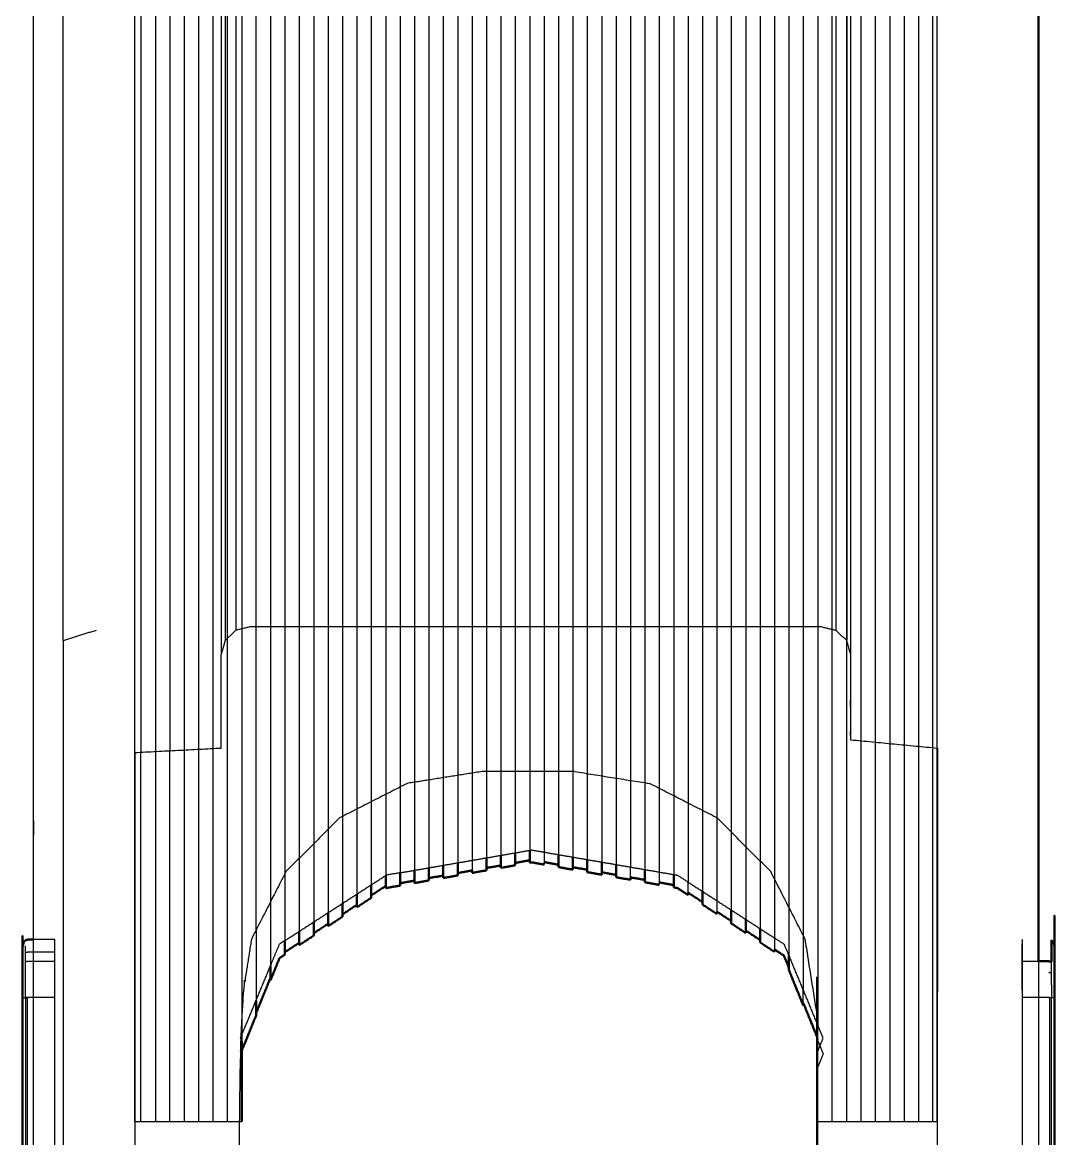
# Model space of a CAD drawing. Header units: centimetres. Extents: x 0 to 39.7, y 0 to 97.2.
# Drawn here: x 0 to 17.21, y 10.23 to 28.84 of the extents above; entities that cross this region are included whole.
import ezdxf

# ---------------------------------------------------------------- set-up
doc = ezdxf.new("R2010")
doc.units = ezdxf.units.CM
doc.layers.add('Make2D$Oculto$Curvas', color=7, linetype='Continuous', true_color=0x8c8c8c)
doc.layers.add('Make2D$Visible$Curvas', color=7, linetype='Continuous')
doc.layers.add('Make2D$Visible$CurvasDeSiluetaDeEscena', color=7, linetype='Continuous', lineweight=50)

msp = doc.modelspace()

# ---------------------------------------------------------------- linework, layer by layer
at = {"layer": 'Make2D$Oculto$Curvas', "color": 7, "lineweight": -3}
for points in [[(7.733768224716187, 74.10274214466634), (7.733767528175721, 18.76591768187571)], [(7.973814010620117, 74.14867646416249), (7.973811222358075, 18.76604929518692)], [(8.213858306407928, 74.19461972435536), (8.213855516045959, 18.76618032020187)], [(8.45390185713768, 74.24055404385152), (8.453899762774993, 18.76587383574828)], [(8.693946152925491, 74.234256813131), (8.69394396847015, 16.3503348780204)], [(8.933990448713303, 74.18832249363484), (8.933988265830322, 16.35033487802042)], [(9.174034744501114, 74.14238519390645), (9.17403256319073, 16.35033487802043)], [(9.414079785346985, 74.09644491394582), (9.41407760432625, 16.31634054190204)], [(6.773591041564941, 73.91898698528829), (6.773588861717071, 16.2098804950883)], [(7.013635337352753, 73.96492726524892), (7.013633157349588, 16.24743961341442)], [(7.253679633140564, 74.01086456497731), (7.253677453002817, 16.28554648130958)], [(7.493723928928375, 74.0568018647057), (7.493721840885676, 18.76587383574828)], [(9.654124081134796, 74.05050761421742), (9.65412190024326, 16.27809470478995)], [(9.894168376922607, 74.00456733425679), (9.89416619616907, 16.24007560738632)], [(10.13421341776848, 73.9586300345284), (10.13421051028082, 16.20205639819013)], [(10.37425696849823, 73.91268975456777), (10.3742547880203, 16.16403708591433)], [(6.053458154201508, 73.78117210587087), (6.053456768577874, 18.76610254197856)], [(6.293503195047379, 73.82711536606374), (6.293500421548908, 18.76623419572663)], [(6.53354749083519, 73.87304968555989), (6.533544715209892, 18.76587383574828)], [(10.61430126428604, 73.86675245483937), (10.6142990817473, 16.06779252094552)], [(10.85434556007385, 73.82081813534322), (10.85434348099796, 18.76587383574828)], [(11.09438985586166, 73.77487487515035), (11.09438847283804, 18.76587383574829)], [(5.573369562625885, 73.55011768063132), (5.573366806701561, 18.76602402918484)], [(5.813413858413696, 73.68955678661887), (5.813412476574859, 18.76587383574828)], [(11.33443489670753, 73.6704415770394), (11.334432712389, 15.70086452419334)], [(11.57447993755341, 73.53100247105185), (11.5744771868549, 18.76599263966263)], [(5.333325266838074, 73.41067857464378), (5.333322518649131, 18.76589299863979)], [(11.81452423334122, 73.39156932552879), (11.81452149036873, 18.76594146659806)], [(5.093280971050262, 73.27124542912071), (5.093278230597932, 18.76587383574828)], [(12.05456778407097, 73.25213021954124), (12.05456573263224, 18.76587383574828)], [(4.61319237947464, 72.99236125668114), (4.613189654485539, 18.76587383574829)], [(4.853236675262451, 73.13180036266868), (4.853233942543929, 18.76587383574829)], [(12.29461207985878, 73.1126911135537), (12.29461003421018, 18.76587383574829)], [(12.53465674817562, 72.97325200756615), (12.53465418363918, 14.55886822964145)], [(4.373146593570709, 72.85292215069359), (4.373145131555992, 14.65020984479574)], [(12.77470141649246, 72.8338129015786), (12.77469921175633, 14.08775436742335)], [(4.133103787899017, 72.71348304470604), (4.133100861019685, 14.17900473877543)], [(13.0147460848093, 72.69437379559105), (13.01474388386592, 13.61663978435046)], [(3.653013706207275, 72.43460483273094), (3.653012230352805, 12.53305454859788)], [(3.893057967733077, 13.70789260112558), (3.893056511878967, 72.57404326021702)], [(13.25479038059711, 72.5549346896035), (13.25478814542294, 12.11891240795756)], [(13.49483315933915, 18.72019196878461), (13.49483542144299, 72.41548962315147)], [(3.412969410419464, 72.29167885502403), (3.412967920303345, 10.51673955639508)], [(13.73487934470177, 72.25416965206688), (13.73487739998292, 18.53936524964876)], [(3.172925114631653, 72.01801306923454), (3.172922435693744, 16.73437076948037)], [(13.97492438554764, 71.98050386627739), (13.97492204711078, 16.86336811491226)], [(14.21496868133545, 71.70684106072014), (14.21496634312048, 16.84031692275236)], [(14.45501334965229, 71.43317527493066), (14.45501067767238, 16.8174676114781)], [(2.452792227268219, 71.19701869209834), (2.452790888924526, 16.6971929251353)], [(14.6950576454401, 71.15951246937342), (14.69505564164139, 16.79421447058803)], [(2.212747931480408, 70.92335886677333), (2.212745255544948, 16.68456079823731)], [(14.93509858846664, 70.88584898531471), (14.93510082364082, 10.51673887789362)], [(1.972703635692596, 70.64969606121608), (1.972700960537541, 16.67236487254642)], [(15.17514586448669, 10.51673887789362), (15.17514288425446, 70.61218468964134)], [(2.692835849320107, 57.69093207947819), (2.692833845605874, 16.70946578385815)], [(2.932880476663262, 57.68443973999892), (2.932879328727722, 10.51673955639508)], [(0.6754547357559204, 18.52780588126515), (0.6754547357559204, 57.10043318724914)], [(1.872415840625763, 10.51673955639508), (1.872415840625763, 54.1286251636371)], [(15.24253338575363, 54.1286251636371), (15.24253338575363, 16.74164077942945)], [(1.22462660074234, 18.70399715143746), (0.6754547357559204, 18.52780588126515)], [(0.6754547357559204, 18.52780588126515), (0.6754547357559204, 1.066029147866942)], [(6.77298835933939, 16.20932507956245), (6.412822753190994, 16.15228056436074)], [(7.663290947675705, 16.35033487802041), (6.773678308292595, 16.20943435652527)], [(9.198015183210373, 16.35033487802041), (7.663290947675705, 16.35033487802041)], [(9.198015183210373, 16.35033487802041), (10.44848337769508, 16.15228056436074)], [(6.412822753190994, 16.15228056436074), (5.284759402275085, 15.57750105386271)], [(11.57654672861099, 15.57750105386271), (10.44848337769508, 16.15228056436074)], [(5.284759402275085, 15.57750105386271), (4.389524459838867, 14.68226313119426)], [(12.47178316116333, 14.68226313119426), (11.57654672861099, 15.57750105386271)], [(4.389524459838867, 14.68226313119426), (3.81474643945694, 13.55419754510419)], [(13.04656080901623, 13.55419754510419), (12.47178316116333, 14.68226313119426)], [(16.66357517242432, 13.54898249524274), (16.66357517242432, 13.52477112353863), (16.66357517242432, 13.45336479234565), (16.66357517242432, 13.33832785775693), (16.66357517242432, 13.18544196881633), (16.66357517242432, 13.0023722815951), (16.66357517242432, 12.79829194998221), (16.66357517242432, 12.58344105136745), (16.66357517242432, 3.06884101283913), (16.66357517242432, 2.853990106339161)], [(3.893057967733077, 13.70789260112558), (3.89305799678597, 12.53316503164886)], [(0.5369141697883606, 13.54895269292035), (0.1798821765595076, 13.54895269292035)], [(0.5369141697883606, 13.18541812695648), (0.5369141697883606, 13.33830401589902), (0.5369141697883606, 13.45334095048774), (0.5369141697883606, 13.52474728168072), (0.5369141697883606, 13.54895269292035)], [(13.24461549520493, 12.30373382096785), (13.04656080901623, 13.55419754510419)], [(0.5369141697883606, 13.33830401589902), (0.1796759480754062, 13.33830401589902)], [(0.179658830165863, 2.46680997327276), (0.179658830165863, 13.18483912342916)], [(0.1800905952126683, 13.18541812695648), (0.5369141697883606, 13.18541812695648)], [(0.5369141697883606, 13.00234843973525), (0.5369141697883606, 13.18541812695648)], [(16.66357517242432, 13.18544196881633), (16.93531997340583, 13.18544196881633)], [(16.93529188632965, 13.18549709280709), (16.93529188632965, 2.466840026754092)], [(0.5369141697883606, 12.79826214765983), (0.5369141697883606, 13.00234843973525)], [(0.5369141697883606, 12.58341720950954), (0.5369141697883606, 12.79826214765983)], [(4.470348358154297e-06, 12.5753586381969), (0.08184611797332764, 12.5753586381969)], [(0.09502023458480835, 12.58341688971445), (0.04751086235046387, 12.58269567559467)], [(0.08184313774108887, 3.076869735151362), (0.08184611797332764, 12.5753586381969)], [(0.5369141697883606, 12.58341688971445), (0.09502023458480835, 12.58341688971445)], [(17.10546836256981, 12.58344073157236), (16.66357517242432, 12.58344073157236)], [(17.10546836256981, 12.58344073157236), (17.15297698974609, 12.58271951745258)], [(17.11864247918129, 12.57538844052123), (17.11864247918129, 3.076893577011219)], [(17.20048487186432, 12.57538844052123), (17.11864247918129, 12.57538844052123)], [(13.24464813145981, 11.92601671577572), (13.25478926301003, 11.90113423884025)], [(3.632299602031708, 11.68274282038322), (3.653013706207275, 11.73356174051872)], [(13.25478926301003, 11.86100835911601), (13.34379613399506, 11.64262290112347)], [(3.653013706207275, 11.63191793978325), (3.632299602031708, 11.68274282038322)], [(13.34379613399506, 11.64262290112347), (13.25478926301003, 11.42423148266644)]]:
    msp.add_open_spline(points, degree=1, dxfattribs=at)
for points, knots in [([(0.5369096994400024, 2.103275412494476), (0.5369096994400024, 2.127486854205898), (0.5369096994400024, 2.198893251894752), (0.5369096994400024, 2.31392428567456), (0.5369096994400024, 2.466810224429764), (0.5369096994400024, 2.649885909599277), (0.5369096994400024, 2.853960304016773), (0.5369096994400024, 3.06881717098122), (0.536914169788286, 12.58341704961199)], [22, 22, 23, 24, 25, 26, 27, 28, 29, 29.99999998319451, 29.99999998319451]), ([(13.25478926301003, 11.86100835911601), (13.25478926301003, 11.90113423884025), (13.25478925501686, 12.11803707476604)], [-1, -1, 0, 0.003576079928054006, 0.003576079928054006])]:
    msp.add_open_spline(points, degree=1, knots=knots, dxfattribs=at)
at = {"layer": 'Make2D$Visible$Curvas', "color": 7, "lineweight": -3}
for points, knots in [([(0.179658830165863, 13.18541812695648), (0.179658830165863, 17.39189670933768), (0.179658830165863, 57.48425768269531), (0.179658830165863, 68.51855562581041)], [0.726012347454593, 0.726012347454593, 1, 2, 3, 3]), ([(8.693945401562388, 15.00640665321128), (8.693945407867432, 14.83886240542041), (8.693945407867432, 14.79874248616065)], [-0.002820828977996462, -0.002820828977996462, 0, 1, 1]), ([(10.61430051271479, 14.67356636504062), (10.61430051922798, 14.50057624399769), (10.61430051922798, 14.46045632473793)], [-0.002913950907090079, -0.002913950907090079, 0, 1, 1]), ([(11.57447844063048, 14.19571104816073), (11.57447844743729, 14.01446460306752), (11.57447844743729, 13.97435064427223)], [-0.003045311729296896, -0.003045311729296896, 0, 1, 1]), ([(12.5346559946928, 13.57572263804938), (12.53465600311756, 13.38320373118032), (12.53465600311756, 13.34308381192056)], [-0.003230722488563617, -0.003230722488563617, 0, 1, 1])]:
    msp.add_open_spline(points, degree=1, knots=knots, dxfattribs=at)
at = {"layer": 'Make2D$Visible$Curvas', "color": 7}
for points, knots in [([(16.93529188632965, 68.51855562581041), (16.93529188632965, 57.48425768269531), (16.93529188632965, 17.39189670933768), (16.93529188632965, 13.1854970928071)], [0, 0, 1, 2, 2.273982509129693, 2.273982509129693]), ([(7.733768218351151, 14.91129418192307), (7.733768224716187, 14.74225519716846), (7.733768224716187, 14.7021352779087)], [-0.002847668749915877, -0.002847668749915877, 0, 1, 1]), ([(7.973812520503998, 14.74442477337684), (7.973812520503998, 14.7845446926366), (7.973812514160111, 14.95303237821874)], [0, 0, 1, 1.002838206884863, 1.002838206884863]), ([(8.213856809977674, 14.99454199145475), (8.213856816291809, 14.82683418810474), (8.213856816291809, 14.78671426884498)], [-0.002824896037296021, -0.002824896037296021, 0, 1, 1]), ([(8.45390111207962, 14.82899780384864), (8.45390111207962, 14.8691177231084), (8.453901105790347, 15.03617549614311)], [0, 0, 1, 1.002813773512929, 1.002813773512929]), ([(8.933989703655243, 14.75645299069252), (8.933989703655243, 14.79657887041675), (8.933989697323014, 14.96483515144337)], [0, 0, 1, 1.002832991131162, 1.002832991131162]), ([(9.174033993065835, 14.92373067984861), (9.174033999443054, 14.75428937494862), (9.174033999443054, 14.71417541615333)], [-0.002853119038407605, -0.002853119038407605, 0, 1, 1]), ([(6.773590290025333, 14.74520600356326), (6.773590296506882, 14.57311509668934), (6.773590296506882, 14.5329892169651)], [2.997100204220363, 2.997100204220363, 3, 4, 4]), ([(7.013634592294693, 14.57527871243324), (7.013634592294693, 14.615398631693), (7.013634585831245, 14.78701954746114)], [0, 0, 1, 1.002891698075478, 1.002891698075478]), ([(7.253678883798185, 14.82833196764757), (7.253678888082504, 14.65768216669666), (7.253678888082504, 14.6175622474369)], [2.997124841566934, 2.997124841566934, 3, 4, 4]), ([(9.414078295230865, 14.67188592068519), (9.414078295230865, 14.71200583994495), (9.414078290973382, 14.88167599219283)], [0, 0, 1, 1.002857148384866, 1.002857148384866]), ([(9.654123329646529, 14.84055048753611), (9.654123336076736, 14.66972230494129), (9.654123336076736, 14.66959705215364)], [-0.002876825957370185, -0.002876825957370185, 0, 0.003121960112646572, 0.003121960112646572]), ([(9.894167631864548, 14.58731289021339), (9.894167631864548, 14.62743280947315), (9.894167625422307, 14.79857013620425)], [0, 0, 1, 1.002882209289087, 1.002882209289087]), ([(10.37425622344017, 14.50273985974159), (10.37425622344017, 14.54285977900135), (10.37425621695425, 14.71513636656688)], [0, 0, 1, 1.002901753122845, 1.002901753122845]), ([(16.93542671511509, 2.103293293887909), (17.10546836256981, 2.103293293887909), (17.15297698974609, 2.116078490073761), (17.18775555491447, 2.150863760446164), (17.20048487186432, 2.198315017716808), (17.20048487186432, 2.220732357025753), (17.20048487186432, 2.285069640552273), (17.20048487186432, 2.388716184225949), (17.20048487186432, 2.526444659350162), (17.20048487186432, 2.691400530651244), (17.20048487186432, 2.875268949336238), (17.20048487186432, 3.074181573531938), (17.20048487186432, 12.57809449925203), (17.20048487186432, 12.77701307660966), (17.20048487186432, 12.96088147433092), (17.20048487186432, 13.12583731186162), (17.20048487186432, 13.26357170256687), (17.20048487186432, 13.36721819249304), (17.20048487186432, 13.43154945564316), (17.20048487186432, 13.45397269059874), (17.18775555491447, 13.50142394873947), (17.15297698974609, 13.53619729881995)], [0.6151974023434571, 0.6151974023434571, 1, 2, 3, 4, 5, 6, 7, 8, 9, 10, 11, 12, 13, 14, 15, 16, 17, 18, 19, 20, 21, 21]), ([(6.053458154201508, 14.40289611927833), (6.053458154201508, 14.44302199900257), (6.053458145430598, 14.61765588946774)], [0, 0, 1, 1.002943028930755, 1.002943028930755]), ([(6.293501698403267, 14.66184477870118), (6.293501704931259, 14.48854206621754), (6.293501704931259, 14.4484161864933)], [2.997079425661457, 2.997079425661457, 3, 4, 4]), ([(6.53354600071907, 14.49070568196144), (6.53354600071907, 14.5308256012212), (6.533545994195376, 14.70402486689997)], [0, 0, 1, 1.00291865143802, 1.00291865143802]), ([(10.85434481501579, 14.41816682926979), (10.85434481501579, 14.45828674852955), (10.85434480846176, 14.63235116581185)], [0, 0, 1, 1.002932227032867, 1.002932227032867]), ([(0.1798821765595076, 13.54895269292035), (0.09502023458480835, 13.54895269292035), (0.04751235246658325, 13.53617345696204), (0.01273304224014282, 13.50139414641708), (4.470348358154297e-06, 13.45394288827635), (4.470348358154297e-06, 13.43152561378525), (4.470348358154297e-06, 13.36718839017065), (4.470348358154297e-06, 13.26354190024448), (4.470348358154297e-06, 13.12580750953924), (4.470348358154297e-06, 12.96085763247107), (4.470348358154297e-06, 12.77698923474981), (4.470348358154297e-06, 12.57807065739412), (0, 3.074157731674028), (0, 2.875239147011911), (0, 2.691370728326916), (0, 2.526420817492252), (0, 2.388686381903561), (0, 2.285045798694362), (0, 2.220708515167843), (0, 2.198291175858898), (0.01272857189178467, 2.150839918588254), (0.0475078821182251, 2.116054648215851)], [0.8079585728290016, 0.8079585728290016, 1, 2, 3, 4, 5, 6, 7, 8, 9, 10, 11, 12, 13, 14, 15, 16, 17, 18, 19, 20, 21, 21]), ([(5.813412363870805, 14.46167666759021), (5.813412368297577, 14.2852008205663), (5.813412368297577, 14.24508686177101)], [2.99702924396419, 2.99702924396419, 3, 4, 4]), ([(11.33443340659142, 14.13216586224404), (11.33443340659142, 14.1722857815038), (11.33443339987359, 14.35110774668597)], [0, 0, 1, 1.003005504068424, 1.003005504068424]), ([(5.333323767577163, 14.15196438798374), (5.333323776721954, 13.9695703846227), (5.333323776721954, 13.92945642582741)], [-0.003068482741013678, -0.003068482741013678, 0, 1, 1]), ([(5.573369562625885, 14.08726568333473), (5.573369562625885, 14.12739156305897), (5.573369553625593, 14.30684799753127)], [0, 0, 1, 1.003019996847109, 1.003019996847109]), ([(5.093279480934143, 13.77163524739113), (5.093279480934143, 13.8117551666509), (5.093279471652119, 13.99694352105267)], [0, 0, 1, 1.003114530305315, 1.003114530305315]), ([(11.81452348828316, 13.81652946583596), (11.81452348828316, 13.8566553455602), (11.81452347904646, 14.0411732156666)], [0, 0, 1, 1.003099321749217, 1.003099321749217]), ([(4.853235175731978, 13.84182651403112), (4.853235185146332, 13.6539399486791), (4.853235185146332, 13.61381406895486)], [-0.00315893285648805, -0.00315893285648805, 0, 1, 1]), ([(12.05456777468456, 13.88640059252511), (12.05456778407097, 13.69883416712392), (12.05456778407097, 13.698622795303)], [-0.003149555460377207, -0.003149555460377207, 0, 0.005268500655668707, 0.005268500655668707]), ([(4.613190889358521, 13.45599885098306), (4.613190889358521, 13.49611877024282), (4.613190879830753, 13.6863275651247)], [0, 0, 1, 1.003196988399635, 1.003196988399635]), ([(12.29461207985878, 13.50089902989236), (12.29461207985878, 13.54101894915212), (12.29461207038587, 13.73037236325757)], [0, 0, 1, 1.003178581520082, 1.003178581520082]), ([(4.373146583883634, 13.53174649280795), (4.373146593570709, 13.33829759180654), (4.373146593570709, 13.29817767254678)], [-0.003250443141339765, -0.003250443141339765, 0, 1, 1]), ([(12.77470029890537, 13.03896899334757), (12.77470029890537, 13.07908891260733), (12.77470029030017, 13.27627461634613)], [0, 0, 1, 1.003299918279502, 1.003299918279502]), ([(4.133102297782898, 12.87139649502603), (4.133102297782898, 12.91151641428579), (4.133102287807125, 13.11169237623473)], [0, 0, 1, 1.003347314068402, 1.003347314068402]), ([(3.893057996788968, 12.53304379147643), (3.893058001995087, 12.32253907740225), (3.893058001995087, 12.2824191581425)], [2.996506233048797, 2.996506233048797, 3, 4, 4])]:
    msp.add_open_spline(points, degree=1, knots=knots, dxfattribs=at)
at = {"layer": 'Make2D$Visible$Curvas', "color": 7, "lineweight": -3}
for points in [[(13.80407959222794, 57.60215003784977), (13.80407959222794, 56.85830667177648), (13.80407959222794, 18.30663784901163), (13.80407959222794, 16.87977392968075)], [(3.310869634151459, 56.85830518166036), (3.310869634151459, 18.30663784901163)], [(3.376768529415131, 56.73859972351065), (3.376768529415131, 18.53625882261317)], [(3.556807339191437, 56.65096751397828), (3.556807339191437, 18.70435587114125)], [(13.55814263224602, 56.65096751397828), (13.55814263224602, 18.70435587114125)], [(13.73818106949329, 56.73859972351065), (13.73818106949329, 18.53625882261317)], [(3.556807339191437, 18.70435587114125), (3.376768529415131, 18.53625882261317)], [(3.802743554115295, 18.76587383574828), (3.556807339191437, 18.70435587114125)], [(3.802743554115295, 18.76587383574828), (13.31220641732216, 18.76587383574828)], [(4.613189654485539, 18.76587383574829), (4.613189399242401, 13.68660993298196)], [(4.853233942543929, 18.76587383574829), (4.853233695030212, 13.84172506054543)], [(5.093278230597932, 18.76587383574828), (5.093277990818024, 13.99684614857338)], [(5.333322518649131, 18.76589299863979), (5.333322286605835, 14.15196127613686)], [(5.573366806701561, 18.76602402918484), (5.573366582393646, 14.30708236416481)], [(5.813412476574859, 18.76587383574828), (5.813412403134762, 15.84686439485835)], [(6.053456768577874, 18.76610254197856), (6.053456664085388, 14.61731261929176)], [(6.293500421548908, 18.76623419572663), (6.29350021481514, 14.66205186566016)], [(6.533544715209892, 18.76587383574828), (6.533544510602951, 14.70361418446204)], [(7.493721840885676, 18.76587383574828), (7.493721693754196, 14.86986345966956)], [(7.733767528175721, 18.76591768187571), (7.733767479658127, 14.91142577847144)], [(7.973811222358075, 18.76604929518692), (7.973811030387878, 14.95298809727332)], [(8.213855516030529, 18.76587383574828), (8.21385532617569, 14.9945504160752)], [(8.453899762774993, 18.76587383574828), (8.453899621963501, 15.03611273487708)], [(10.85434348099796, 18.76587383574828), (10.85434332489967, 14.63231510838172)], [(11.09438847283804, 18.76587383574829), (11.09438839885336, 15.82317407261262)], [(11.5744771868549, 18.76599263966263), (11.57447695732117, 14.19609255512855)], [(11.81452149036873, 18.76594146659806), (11.81452125310898, 14.0409714671006)], [(12.05456573263224, 18.76587383574828), (12.05456554889679, 13.88585633953713)], [(12.29461003421018, 18.7658738357483), (12.29460988716941, 14.85943670009213)], [(13.31220641732216, 18.76587383574828), (13.55814263224602, 18.70435587114125)], [(13.49483281373978, 10.51673955639508), (13.49483315933915, 18.72019196878461)], [(13.73818106949329, 18.53625882261317), (13.55814263224602, 18.70435587114125)], [(3.376768529415131, 18.53625882261317), (3.310869634151459, 18.30663784901163)], [(13.73487739998292, 18.53936524964876), (13.73487710952759, 10.51673955639508)], [(13.80407959222794, 18.30663784901163), (13.73818106949329, 18.53625882261317)], [(3.310869634151459, 16.74152689246507), (3.310869634151459, 18.30657260608525)], [(13.80407959222794, 16.87977392968075), (15.25141596794128, 16.74078779474167)], [(13.97492204711078, 16.86336811491226), (13.97492177784443, 10.51673955639508)], [(14.21496634312048, 16.84031692275236), (14.21496607363224, 10.51673955639508)], [(14.45501067767238, 16.8174676114781), (14.45501036942005, 10.51673955639508)], [(14.69505564164139, 16.79421447058803), (14.69505541026592, 10.51673955639508)], [(1.869809627532959, 16.66677073394225), (3.310869634151459, 16.74152689246507)], [(1.869809627532959, 16.66677073394225), (1.872093975543976, 2.063996338900033)], [(1.972700655460358, 10.51673955639508), (1.972700960537542, 16.67236487254642)], [(2.212745255544948, 16.68456079823731), (2.212744951248169, 10.51673955639508)], [(2.4527907371521, 10.51673955639508), (2.452790888924526, 16.6971929251353)], [(2.692833845605874, 16.70946578385815), (2.692833542823792, 10.51673955639508)], [(3.172922435693744, 16.73437076948037), (3.172922134399414, 10.51673955639508)], [(15.24253338575363, 16.74164077942945), (15.24253338575363, 10.51673955639508)], [(15.25141596794128, 16.74078779474167), (15.24362862110138, 2.063918854444694)], [(6.773588861717071, 16.2098804950883), (6.773588806390762, 14.74517650326392)], [(7.013633157349588, 16.24743961341442), (7.013633102178574, 14.7867388220658)], [(7.253677453002817, 16.28554648130958), (7.253677397966385, 14.82830114086768)], [(8.69394396847015, 16.3503348780204), (8.693943917751312, 15.00638193806311)], [(8.933988265830322, 16.35033487802042), (8.933988213539124, 14.96481961926123)], [(9.17403256319073, 16.35033487802043), (9.174032509326935, 14.92325730045935)], [(9.41407760432625, 16.31634054190204), (9.414077550172806, 14.88169498165747)], [(9.65412190024326, 16.27809470478995), (9.654121845960617, 14.84013266285559)], [(9.89416619616907, 16.24007560738632), (9.894166141748428, 14.79856438358924)], [(10.13421051028082, 16.20205639819013), (10.13421043753624, 14.75700206478736)], [(10.3742547880203, 16.16403708591433), (10.37425473332405, 14.71543974598548)], [(10.6142990817473, 16.06779252094552), (10.61429902911186, 14.6738774271836)], [(5.813412403134762, 15.84686439485835), (5.813412368297577, 14.46219749172828)], [(11.09438839885336, 15.82317407261262), (11.09438836574554, 14.50632877071998)], [(11.334432712389, 15.70086452419334), (11.33443266153336, 14.35120768269203)], [(7.493721693754196, 14.86986345966956), (7.733767479658127, 14.91142577847144)], [(7.733767479658127, 14.91142577847144), (7.973811030387878, 14.95298809727332)], [(7.973811030387878, 14.95298809727332), (8.21385532617569, 14.9945504160752)], [(8.21385532617569, 14.9945504160752), (8.453899621963501, 15.03611273487708)], [(8.453899621963501, 15.03611273487708), (8.488048613071442, 15.0420255156388)], [(8.488048613071442, 15.0420255156388), (8.693943917751312, 15.00638193806311)], [(8.693943917751312, 15.00638193806311), (8.933988213539124, 14.96481961926123)], [(8.933988213539124, 14.96481961926123), (9.174032509326935, 14.92325730045935)], [(9.174032509326935, 14.92325730045935), (9.414077550172806, 14.88169498165747)], [(6.533544510602951, 14.70361418446204), (6.773588806390762, 14.74517650326392)], [(6.773588806390762, 14.74517650326392), (7.013633102178574, 14.7867388220658)], [(7.013633102178574, 14.7867388220658), (7.253677397966385, 14.82830114086768)], [(7.253677397966385, 14.82830114086768), (7.493721693754196, 14.86986345966956)], [(7.493723922542578, 14.86954563031672), (7.493723928928375, 14.69996570170033)], [(9.414077550172806, 14.88169498165747), (9.654121845960617, 14.84013266285559)], [(9.654121845960617, 14.84013266285559), (9.894166141748428, 14.79856438358924)], [(9.894166141748428, 14.79856438358924), (10.13421043753624, 14.75700206478736)], [(10.13421043753624, 14.75700206478736), (10.37425473332405, 14.71543974598548)], [(10.13421192765236, 14.58514927446949), (10.13421192118286, 14.75700013467791)], [(10.37425473332405, 14.71543974598548), (10.61429902911186, 14.6738774271836)], [(12.29460988716941, 14.85943670009213), (12.29460984469983, 13.73114579245524)], [(4.373145131555992, 14.65020984479574), (4.37314510345459, 13.53149480541848)], [(5.813412368297577, 14.46219749172828), (6.053456664085388, 14.61731261929176)], [(6.053456664085388, 14.61731261929176), (6.060174107551575, 14.6216518374314)], [(6.29350021481514, 14.66205186566016), (6.060174107551575, 14.6216518374314)], [(6.29350021481514, 14.66205186566016), (6.533544510602951, 14.70361418446204)], [(10.61429902911186, 14.6738774271836), (10.85434332489967, 14.63231510838172)], [(10.85434332489967, 14.63231510838172), (10.91592162847519, 14.6216518374314)], [(10.91592162847519, 14.6216518374314), (11.09438836574554, 14.50632877071998)], [(12.53465418363918, 14.55886822964145), (12.53465414047241, 13.57562608441017)], [(5.573366582393646, 14.30708236416481), (5.813412368297577, 14.46219749172828)], [(11.09438836574554, 14.50632877071998), (11.33443266153336, 14.35120768269203)], [(11.0943891108036, 14.3301009994756), (11.09438910417452, 14.50640249391866)], [(11.33443266153336, 14.35120768269203), (11.57447695732117, 14.19609255512855)], [(4.133100861019685, 14.17900473877543), (4.133100807666779, 13.11200327595376)], [(5.093277990818024, 13.99684614857338), (5.333322286605835, 14.15196127613686)], [(5.333322286605835, 14.15196127613686), (5.573366582393646, 14.30708236416481)], [(11.57447695732117, 14.19609255512855), (11.81452125310898, 14.0409714671006)], [(4.853233695030212, 13.84172506054543), (5.093277990818024, 13.99684614857338)], [(11.81452125310898, 14.0409714671006), (12.05456554889679, 13.88585633953713)], [(12.77469921175633, 14.08775436742335), (12.77469918134903, 13.27754000001632)], [(4.613189399242401, 13.68660993298196), (4.853233695030212, 13.84172506054543)], [(12.05456554889679, 13.88585633953713), (12.2946098446846, 13.73074121197365)], [(4.37314510345459, 13.53149480541848), (4.613189399242401, 13.68660993298196)], [(12.2946098446846, 13.73074121197365), (12.53465414047241, 13.57562608441017)], [(13.01474388386592, 13.61663978435046), (13.01474384963512, 12.69781655987406)], [(0.04751086235046387, 13.32811758078235), (0.04751086235046387, 13.4415988345464)], [(3.81474643945694, 13.55419831030199), (3.616692125797272, 12.3037345844313), (3.616692125797272, 4.258263861608107), (3.616692125797272, 3.400821230955884), (3.616692125797272, 2.064032099791348), (3.616692125797272, 1.032019353704392), (3.616692125797272, 0.276524397629025), (3.616692125797272, 4.009834384532951e-07)], [(4.133100807666779, 13.11200327595376), (4.282850027084351, 13.47314185818337)], [(4.37314510345459, 13.53149480541848), (4.282850027084351, 13.47314185818337)], [(12.53465414047241, 13.57562608441017), (12.6932505518198, 13.47314185818337)], [(12.6932505518198, 13.47314185818337), (12.77469918131828, 13.27672071179055)], [(0.09502023458480835, 13.33830401589902), (0.04751086235046387, 13.32811758078235)], [(0.04751086235046387, 13.17729997267947), (0.04751086235046387, 13.32811758078235)], [(0.1796759480754062, 13.33830401589902), (0.09502023458480835, 13.33830401589902)], [(12.77469918131828, 13.27672071179055), (13.01474384963512, 12.69781655987406)], [(0.09502023458480835, 13.18541812695648), (0.04751086235046387, 13.17729997267947)], [(0.04751086235046387, 12.99669195703304), (0.04751086235046387, 13.17729997267947)], [(0.09502023458480835, 13.18541812695648), (0.1800905952126683, 13.18541812695648)], [(3.893056511878967, 12.53310508450174), (4.133100807666779, 13.11200327595376)], [(17.15297698974609, 12.99672175935736), (17.15297698974609, 13.17732381453738)], [(0.04751086235046387, 12.7953653598534), (0.04751086235046387, 12.99669195703304)], [(17.10546836256981, 13.0023722815951), (17.15297698974609, 12.99672175935736)], [(17.15297698974609, 12.79538920171131), (17.15297698974609, 12.99672175935736)], [(0.04751086235046387, 12.58269599122381), (0.04751086235046387, 12.7953653598534)], [(13.01474384963512, 12.69781655987406), (13.25478814542294, 12.11891240795756)], [(13.01474496722221, 12.49011157572379), (13.01474495951622, 12.69767196400998)], [(17.15297698974609, 12.79538920171131), (17.15297698974609, 12.58271983308172)], [(0.04751086235046387, 12.58269599122381), (0.0475078821182251, 3.069532424634573)], [(3.653012216091156, 11.95420689304972), (3.893056511878967, 12.53310508450174)], [(3.653012230352805, 12.53305454859788), (3.653012216091156, 11.95420689304972)], [(13.01474496722221, 12.49006366943547), (13.01474496722221, 12.44999165646403)], [(17.15297698974609, 3.069556266492484), (17.15297698974609, 12.58271983308172)], [(13.34379613399506, 11.90426416119242), (13.25478814542294, 12.11891240795756)], [(3.632299602031708, 11.90426416119242), (3.653012216091156, 11.95420689304972)], [(3.653013700788486, 11.95430034959613), (3.653013703243106, 11.8543095084062)], [(3.632299602031708, 11.90426416119242), (3.653012216091156, 11.85430950840617)], [(13.25478814542294, 11.68960399349833), (13.34379613399506, 11.90426416119242)], [(13.25478814542294, 10.51673955639508), (13.25478814542294, 11.68960399349833)], [(1.872415840625763, 10.51673955639508), (1.972700655460358, 10.51673955639508)], [(1.972700655460358, 10.51673955639508), (2.212744951248169, 10.51673955639508)], [(2.212744951248169, 10.51673955639508), (2.4527907371521, 10.51673955639508)], [(2.4527907371521, 10.51673955639508), (2.692833542823792, 10.51673955639508)], [(2.692833542823792, 10.51673955639508), (2.932879328727722, 10.51673955639508)], [(2.932879328727722, 10.51673955639508), (3.172922134399414, 10.51673955639508)], [(3.172922134399414, 10.51673955639508), (3.412967920303345, 10.51673955639508)], [(3.412967920303345, 10.51673955639508), (3.653012216091156, 10.51673955639508)], [(13.25478814542294, 10.51673955639508), (13.49483281373978, 10.51673955639508)], [(13.49483281373978, 10.51673955639508), (13.73487710952759, 10.51673955639508)], [(13.73487710952759, 10.51673955639508), (13.97492177784443, 10.51673955639508)], [(13.97492177784443, 10.51673955639508), (14.21496607363224, 10.51673955639508)], [(14.21496607363224, 10.51673955639508), (14.45501036942005, 10.51673955639508)], [(14.45501036942005, 10.51673955639508), (14.69505541026592, 10.51673955639508)], [(14.69505541026592, 10.51673955639508), (14.9350993335247, 10.51673955639508)], [(14.9350993335247, 10.51673955639508), (15.17514437437057, 10.51673955639508)], [(15.17514437437057, 10.51673955639508), (15.24253338575363, 10.51673955639508)]]:
    msp.add_open_spline(points, degree=1, dxfattribs=at)
at = {"layer": 'Make2D$Visible$Curvas', "color": 7}
for points in [[(7.733768224716187, 14.74225519716846), (7.973812520503998, 14.7845446926366)], [(7.973812520503998, 14.74442477337684), (8.213856816291809, 14.78671426884498)], [(8.213856816291809, 14.82683418810474), (8.45390111207962, 14.8691177231084)], [(8.45390111207962, 14.82899780384864), (8.488048613071442, 14.83501787297095)], [(8.488048613071442, 14.83501787297095), (8.693945407867432, 14.79874248616065)], [(8.693945407867432, 14.83886240542041), (8.933989703655243, 14.79657887041675)], [(8.933989703655243, 14.75645299069252), (9.174033999443054, 14.71417541615333)], [(9.174033999443054, 14.75428937494862), (9.414078295230865, 14.71200583994495)], [(6.293501704931259, 14.48854206621754), (6.53354600071907, 14.5308256012212)], [(6.53354600071907, 14.49070568196144), (6.773590296506882, 14.5329892169651)], [(6.773590296506882, 14.57311509668934), (7.013634592294693, 14.615398631693)], [(7.013634592294693, 14.57527871243324), (7.253678888082504, 14.6175622474369)], [(7.253678888082504, 14.65768216669666), (7.493723928928375, 14.69996570170033)], [(7.493723928928375, 14.65984578244056), (7.733768224716187, 14.7021352779087)], [(7.493723928928375, 14.65984578244056), (7.493723928928375, 14.69993191637997)], [(9.414078295230865, 14.67188592068519), (9.654123336076736, 14.62960238568153)], [(9.654123336076736, 14.66972230494129), (9.894167631864548, 14.62743280947315)], [(9.654123336076736, 14.6693538050458), (9.654123336076736, 14.62960238568153)], [(9.894167631864548, 14.58731289021339), (10.13421192765236, 14.54502339474525)], [(10.13421192765236, 14.58514927446949), (10.37425622344017, 14.54285977900135)], [(10.13421192765236, 14.58503854450747), (10.13421192765236, 14.54502339474525)], [(5.813412368297577, 14.2852008205663), (6.053458154201508, 14.44302199900257)], [(6.053458154201508, 14.40289611927833), (6.060174107551575, 14.40731282345619)], [(6.060174107551575, 14.40731282345619), (6.293501704931259, 14.4484161864933)], [(10.37425622344017, 14.50273985974159), (10.61430051922798, 14.46045632473793)], [(10.61430051922798, 14.50057624399769), (10.85434481501579, 14.45828674852955)], [(10.85434481501579, 14.41816682926979), (10.91592162847519, 14.40731282345619)], [(11.0943891108036, 14.28998108021583), (10.91592162847519, 14.40731282345619)], [(5.573369562625885, 14.08726568333473), (5.813412368297577, 14.24508686177101)], [(11.0943891108036, 14.3301009994756), (11.33443340659142, 14.1722857815038)], [(11.0943891108036, 14.33008729121235), (11.0943891108036, 14.28998108021583)], [(5.333323776721954, 13.9695703846227), (5.573369562625885, 14.12739156305897)], [(11.33443340659142, 14.13216586224404), (11.57447844743729, 13.97435064427223)], [(11.57447844743729, 14.01446460306752), (11.81452348828316, 13.8566553455602)], [(4.853235185146332, 13.6539399486791), (5.093279480934143, 13.8117551666509)], [(5.093279480934143, 13.77163524739113), (5.333323776721954, 13.92945642582741)], [(11.81452348828316, 13.81652946583596), (12.05456778407097, 13.65871424786416)], [(4.613190889358521, 13.45599885098306), (4.853235185146332, 13.61381406895486)], [(12.05456778407097, 13.69883416712392), (12.29461207985878, 13.54101894915212)], [(12.05456778407097, 13.69828328271405), (12.05456778407097, 13.65871424786416)], [(4.373146593570709, 13.33829759180654), (4.613190889358521, 13.49611877024282)], [(12.29461207985878, 13.50089902989236), (12.53465600311756, 13.34308381192056)], [(17.15297698974609, 13.51206937326699), (17.15297698974609, 13.53619729881995)], [(17.15297698974609, 13.44162267640625), (17.15297698974609, 13.51206937326699)], [(17.15297698974609, 13.3281414226422), (17.15297698974609, 13.44162267640625)], [(4.133102297782898, 12.87139649502603), (4.282850027084351, 13.2388114463505)], [(4.282850027084351, 13.2388114463505), (4.373146593570709, 13.29817767254678)], [(12.53465600311756, 13.38320373118032), (12.6932505518198, 13.27893732607473)], [(12.77470029890537, 13.07908891260733), (12.6932505518198, 13.27893732607473)], [(17.15297698974609, 13.17732381453738), (17.15297698974609, 13.3281414226422)], [(12.77470029890537, 13.03896899334757), (13.01474496722221, 12.44999165646403)], [(16.93531997340583, 13.18544196881633), (17.10546836256981, 13.18544196881633)], [(17.10546836256981, 13.18544196881633), (17.15297698974609, 13.17732381453738)], [(3.893058001995087, 12.32253907740225), (4.133102297782898, 12.91151641428579)], [(13.24461549520493, 4.009834384532951e-07), (13.24461549520493, 0.276524397629025), (13.24461549520493, 1.032019353704392), (13.24461549520493, 2.064032099791348), (13.24461549520493, 12.92730047518793)], [(13.01474496722221, 12.49011157572379), (13.24464813145981, 11.92601671577572)], [(3.653323014968143, 11.69420670001403), (3.893058001995087, 12.2824191581425)], [(3.653012216091156, 10.51673955639508), (3.653012216091156, 11.85430950840617)]]:
    msp.add_open_spline(points, degree=1, dxfattribs=at)
at = {"layer": 'Make2D$Visible$CurvasDeSiluetaDeEscena', "color": 7}
for points, knots in [([(16.93529188632965, 68.51855562581041), (16.93529188632965, 57.48425768269531), (16.93529188632965, 17.39189670933768), (16.93529188632965, 13.1854970928071)], [0, 0, 1, 2, 2.273982509129693, 2.273982509129693]), ([(7.733768218351151, 14.91129418192307), (7.733768224716187, 14.74225519716846), (7.733768224716187, 14.7021352779087)], [-0.002847668749915877, -0.002847668749915877, 0, 1, 1]), ([(7.973812520503998, 14.74442477337684), (7.973812520503998, 14.7845446926366), (7.973812514160111, 14.95303237821874)], [0, 0, 1, 1.002838206884863, 1.002838206884863]), ([(8.213856809977674, 14.99454199145475), (8.213856816291809, 14.82683418810474), (8.213856816291809, 14.78671426884498)], [-0.002824896037296021, -0.002824896037296021, 0, 1, 1]), ([(8.45390111207962, 14.82899780384864), (8.45390111207962, 14.8691177231084), (8.453901105790347, 15.03617549614311)], [0, 0, 1, 1.002813773512929, 1.002813773512929]), ([(8.933989703655243, 14.75645299069252), (8.933989703655243, 14.79657887041675), (8.933989697323014, 14.96483515144337)], [0, 0, 1, 1.002832991131162, 1.002832991131162]), ([(9.174033993065835, 14.92373067984861), (9.174033999443054, 14.75428937494862), (9.174033999443054, 14.71417541615333)], [-0.002853119038407605, -0.002853119038407605, 0, 1, 1]), ([(6.773590290025333, 14.74520600356326), (6.773590296506882, 14.57311509668934), (6.773590296506882, 14.5329892169651)], [2.997100204220363, 2.997100204220363, 3, 4, 4]), ([(7.013634592294693, 14.57527871243324), (7.013634592294693, 14.615398631693), (7.013634585831245, 14.78701954746114)], [0, 0, 1, 1.002891698075478, 1.002891698075478]), ([(7.253678883798185, 14.82833196764757), (7.253678888082504, 14.65768216669666), (7.253678888082504, 14.6175622474369)], [2.997124841566934, 2.997124841566934, 3, 4, 4]), ([(9.414078295230865, 14.67188592068519), (9.414078295230865, 14.71200583994495), (9.414078290973382, 14.88167599219283)], [0, 0, 1, 1.002857148384866, 1.002857148384866]), ([(9.654123329646529, 14.84055048753611), (9.654123336076736, 14.66972230494129), (9.654123336076736, 14.66959705215364)], [-0.002876825957370185, -0.002876825957370185, 0, 0.003121960112646572, 0.003121960112646572]), ([(9.894167631864548, 14.58731289021339), (9.894167631864548, 14.62743280947315), (9.894167625422307, 14.79857013620425)], [0, 0, 1, 1.002882209289087, 1.002882209289087]), ([(10.37425622344017, 14.50273985974159), (10.37425622344017, 14.54285977900135), (10.37425621695425, 14.71513636656688)], [0, 0, 1, 1.002901753122845, 1.002901753122845]), ([(16.93542671511509, 2.103293293887909), (17.10546836256981, 2.103293293887909), (17.15297698974609, 2.116078490073761), (17.18775555491447, 2.150863760446164), (17.20048487186432, 2.198315017716808), (17.20048487186432, 2.220732357025753), (17.20048487186432, 2.285069640552273), (17.20048487186432, 2.388716184225949), (17.20048487186432, 2.526444659350162), (17.20048487186432, 2.691400530651244), (17.20048487186432, 2.875268949336238), (17.20048487186432, 3.074181573531938), (17.20048487186432, 12.57809449925203), (17.20048487186432, 12.77701307660966), (17.20048487186432, 12.96088147433092), (17.20048487186432, 13.12583731186162), (17.20048487186432, 13.26357170256687), (17.20048487186432, 13.36721819249304), (17.20048487186432, 13.43154945564316), (17.20048487186432, 13.45397269059874), (17.18775555491447, 13.50142394873947), (17.15297698974609, 13.53619729881995)], [0.6151974023434571, 0.6151974023434571, 1, 2, 3, 4, 5, 6, 7, 8, 9, 10, 11, 12, 13, 14, 15, 16, 17, 18, 19, 20, 21, 21]), ([(6.053458154201508, 14.40289611927833), (6.053458154201508, 14.44302199900257), (6.053458145430598, 14.61765588946774)], [0, 0, 1, 1.002943028930755, 1.002943028930755]), ([(6.293501698403267, 14.66184477870118), (6.293501704931259, 14.48854206621754), (6.293501704931259, 14.4484161864933)], [2.997079425661457, 2.997079425661457, 3, 4, 4]), ([(6.53354600071907, 14.49070568196144), (6.53354600071907, 14.5308256012212), (6.533545994195376, 14.70402486689997)], [0, 0, 1, 1.00291865143802, 1.00291865143802]), ([(10.85434481501579, 14.41816682926979), (10.85434481501579, 14.45828674852955), (10.85434480846176, 14.63235116581185)], [0, 0, 1, 1.002932227032867, 1.002932227032867]), ([(0.1798821765595076, 13.54895269292035), (0.09502023458480835, 13.54895269292035), (0.04751235246658325, 13.53617345696204), (0.01273304224014282, 13.50139414641708), (4.470348358154297e-06, 13.45394288827635), (4.470348358154297e-06, 13.43152561378525), (4.470348358154297e-06, 13.36718839017065), (4.470348358154297e-06, 13.26354190024448), (4.470348358154297e-06, 13.12580750953924), (4.470348358154297e-06, 12.96085763247107), (4.470348358154297e-06, 12.77698923474981), (4.470348358154297e-06, 12.57807065739412), (0, 3.074157731674028), (0, 2.875239147011911), (0, 2.691370728326916), (0, 2.526420817492252), (0, 2.388686381903561), (0, 2.285045798694362), (0, 2.220708515167843), (0, 2.198291175858898), (0.01272857189178467, 2.150839918588254), (0.0475078821182251, 2.116054648215851)], [0.8079585728290016, 0.8079585728290016, 1, 2, 3, 4, 5, 6, 7, 8, 9, 10, 11, 12, 13, 14, 15, 16, 17, 18, 19, 20, 21, 21]), ([(5.813412363870805, 14.46167666759021), (5.813412368297577, 14.2852008205663), (5.813412368297577, 14.24508686177101)], [2.99702924396419, 2.99702924396419, 3, 4, 4]), ([(11.33443340659142, 14.13216586224404), (11.33443340659142, 14.1722857815038), (11.33443339987359, 14.35110774668597)], [0, 0, 1, 1.003005504068424, 1.003005504068424]), ([(5.333323767577163, 14.15196438798374), (5.333323776721954, 13.9695703846227), (5.333323776721954, 13.92945642582741)], [-0.003068482741013678, -0.003068482741013678, 0, 1, 1]), ([(5.573369562625885, 14.08726568333473), (5.573369562625885, 14.12739156305897), (5.573369553625593, 14.30684799753127)], [0, 0, 1, 1.003019996847109, 1.003019996847109]), ([(5.093279480934143, 13.77163524739113), (5.093279480934143, 13.8117551666509), (5.093279471652119, 13.99694352105267)], [0, 0, 1, 1.003114530305315, 1.003114530305315]), ([(11.81452348828316, 13.81652946583596), (11.81452348828316, 13.8566553455602), (11.81452347904646, 14.0411732156666)], [0, 0, 1, 1.003099321749217, 1.003099321749217]), ([(4.853235175731978, 13.84182651403112), (4.853235185146332, 13.6539399486791), (4.853235185146332, 13.61381406895486)], [-0.00315893285648805, -0.00315893285648805, 0, 1, 1]), ([(12.05456777468456, 13.88640059252511), (12.05456778407097, 13.69883416712392), (12.05456778407097, 13.698622795303)], [-0.003149555460377207, -0.003149555460377207, 0, 0.005268500655668707, 0.005268500655668707]), ([(4.613190889358521, 13.45599885098306), (4.613190889358521, 13.49611877024282), (4.613190879830753, 13.6863275651247)], [0, 0, 1, 1.003196988399635, 1.003196988399635]), ([(12.29461207985878, 13.50089902989236), (12.29461207985878, 13.54101894915212), (12.29461207038587, 13.73037236325757)], [0, 0, 1, 1.003178581520082, 1.003178581520082]), ([(4.373146583883634, 13.53174649280795), (4.373146593570709, 13.33829759180654), (4.373146593570709, 13.29817767254678)], [-0.003250443141339765, -0.003250443141339765, 0, 1, 1]), ([(12.77470029890537, 13.03896899334757), (12.77470029890537, 13.07908891260733), (12.77470029030017, 13.27627461634613)], [0, 0, 1, 1.003299918279502, 1.003299918279502]), ([(4.133102297782898, 12.87139649502603), (4.133102297782898, 12.91151641428579), (4.133102287807125, 13.11169237623473)], [0, 0, 1, 1.003347314068402, 1.003347314068402]), ([(3.893057996788968, 12.53304379147643), (3.893058001995087, 12.32253907740225), (3.893058001995087, 12.2824191581425)], [2.996506233048797, 2.996506233048797, 3, 4, 4])]:
    msp.add_open_spline(points, degree=1, knots=knots, dxfattribs=at)
for points in [[(7.733768224716187, 14.74225519716846), (7.973812520503998, 14.7845446926366)], [(7.973812520503998, 14.74442477337684), (8.213856816291809, 14.78671426884498)], [(8.213856816291809, 14.82683418810474), (8.45390111207962, 14.8691177231084)], [(8.45390111207962, 14.82899780384864), (8.488048613071442, 14.83501787297095)], [(8.488048613071442, 14.83501787297095), (8.693945407867432, 14.79874248616065)], [(8.693945407867432, 14.83886240542041), (8.933989703655243, 14.79657887041675)], [(8.933989703655243, 14.75645299069252), (9.174033999443054, 14.71417541615333)], [(9.174033999443054, 14.75428937494862), (9.414078295230865, 14.71200583994495)], [(6.293501704931259, 14.48854206621754), (6.53354600071907, 14.5308256012212)], [(6.53354600071907, 14.49070568196144), (6.773590296506882, 14.5329892169651)], [(6.773590296506882, 14.57311509668934), (7.013634592294693, 14.615398631693)], [(7.013634592294693, 14.57527871243324), (7.253678888082504, 14.6175622474369)], [(7.253678888082504, 14.65768216669666), (7.493723928928375, 14.69996570170033)], [(7.493723928928375, 14.65984578244056), (7.733768224716187, 14.7021352779087)], [(7.493723928928375, 14.65984578244056), (7.493723928928375, 14.69993191637997)], [(9.414078295230865, 14.67188592068519), (9.654123336076736, 14.62960238568153)], [(9.654123336076736, 14.66972230494129), (9.894167631864548, 14.62743280947315)], [(9.654123336076736, 14.6693538050458), (9.654123336076736, 14.62960238568153)], [(9.894167631864548, 14.58731289021339), (10.13421192765236, 14.54502339474525)], [(10.13421192765236, 14.58514927446949), (10.37425622344017, 14.54285977900135)], [(10.13421192765236, 14.58503854450747), (10.13421192765236, 14.54502339474525)], [(5.813412368297577, 14.2852008205663), (6.053458154201508, 14.44302199900257)], [(6.053458154201508, 14.40289611927833), (6.060174107551575, 14.40731282345619)], [(6.060174107551575, 14.40731282345619), (6.293501704931259, 14.4484161864933)], [(10.37425622344017, 14.50273985974159), (10.61430051922798, 14.46045632473793)], [(10.61430051922798, 14.50057624399769), (10.85434481501579, 14.45828674852955)], [(10.85434481501579, 14.41816682926979), (10.91592162847519, 14.40731282345619)], [(11.0943891108036, 14.28998108021583), (10.91592162847519, 14.40731282345619)], [(5.573369562625885, 14.08726568333473), (5.813412368297577, 14.24508686177101)], [(11.0943891108036, 14.3301009994756), (11.33443340659142, 14.1722857815038)], [(11.0943891108036, 14.33008729121235), (11.0943891108036, 14.28998108021583)], [(5.333323776721954, 13.9695703846227), (5.573369562625885, 14.12739156305897)], [(11.33443340659142, 14.13216586224404), (11.57447844743729, 13.97435064427223)], [(11.57447844743729, 14.01446460306752), (11.81452348828316, 13.8566553455602)], [(4.853235185146332, 13.6539399486791), (5.093279480934143, 13.8117551666509)], [(5.093279480934143, 13.77163524739113), (5.333323776721954, 13.92945642582741)], [(11.81452348828316, 13.81652946583596), (12.05456778407097, 13.65871424786416)], [(4.613190889358521, 13.45599885098306), (4.853235185146332, 13.61381406895486)], [(12.05456778407097, 13.69883416712392), (12.29461207985878, 13.54101894915212)], [(12.05456778407097, 13.69828328271405), (12.05456778407097, 13.65871424786416)], [(4.373146593570709, 13.33829759180654), (4.613190889358521, 13.49611877024282)], [(12.29461207985878, 13.50089902989236), (12.53465600311756, 13.34308381192056)], [(17.15297698974609, 13.51206937326699), (17.15297698974609, 13.53619729881995)], [(17.15297698974609, 13.44162267640625), (17.15297698974609, 13.51206937326699)], [(17.15297698974609, 13.3281414226422), (17.15297698974609, 13.44162267640625)], [(4.133102297782898, 12.87139649502603), (4.282850027084351, 13.2388114463505)], [(4.282850027084351, 13.2388114463505), (4.373146593570709, 13.29817767254678)], [(12.53465600311756, 13.38320373118032), (12.6932505518198, 13.27893732607473)], [(12.77470029890537, 13.07908891260733), (12.6932505518198, 13.27893732607473)], [(17.15297698974609, 13.17732381453738), (17.15297698974609, 13.3281414226422)], [(12.77470029890537, 13.03896899334757), (13.01474496722221, 12.44999165646403)], [(16.93531997340583, 13.18544196881633), (17.10546836256981, 13.18544196881633)], [(17.10546836256981, 13.18544196881633), (17.15297698974609, 13.17732381453738)], [(3.893058001995087, 12.32253907740225), (4.133102297782898, 12.91151641428579)], [(13.24461549520493, 4.009834384532951e-07), (13.24461549520493, 0.276524397629025), (13.24461549520493, 1.032019353704392), (13.24461549520493, 2.064032099791348), (13.24461549520493, 12.92730047518793)], [(13.01474496722221, 12.49011157572379), (13.24464813145981, 11.92601671577572)], [(3.653323014968143, 11.69420670001403), (3.893058001995087, 12.2824191581425)], [(3.653012216091156, 10.51673955639508), (3.653012216091156, 11.85430950840617)]]:
    msp.add_open_spline(points, degree=1, dxfattribs=at)

doc.saveas('drawing.dxf')
